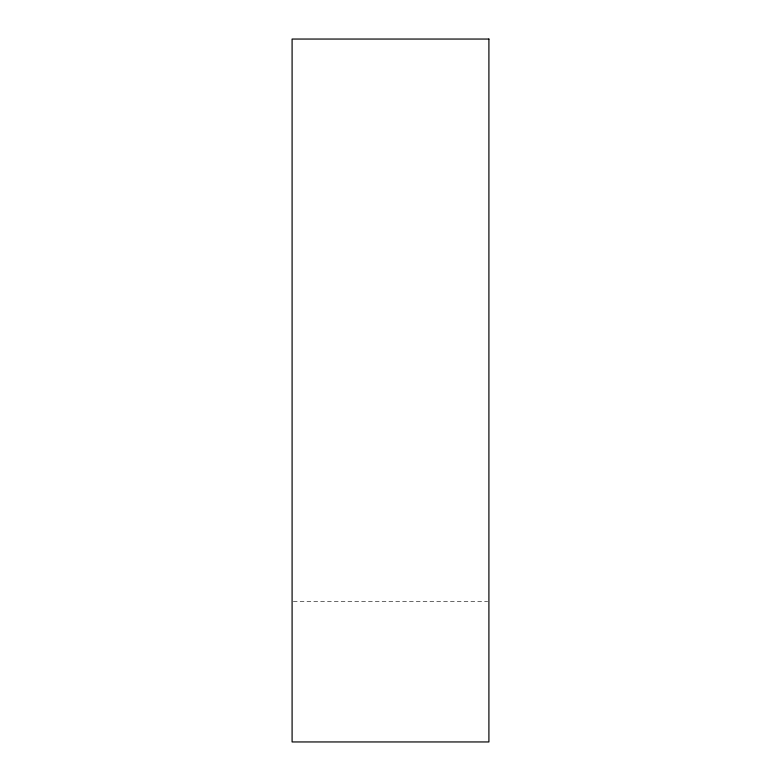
<?xml version="1.0" encoding="UTF-8"?>
<svg xmlns="http://www.w3.org/2000/svg" width="781" height="781" viewBox="0 0 781 781"><rect width="100%" height="100%" fill="white"/><g stroke="black" fill="none" stroke-linecap="round" stroke-linejoin="round"><path stroke-width="0.59" stroke-dasharray="3.9 2.93" d="M293.305 601.37L487.695 601.37"/><path stroke-width="1.17" d="M488.906 39.05L292.094 39.05L292.094 741.95L488.906 741.95L488.906 39.05"/></g></svg>
